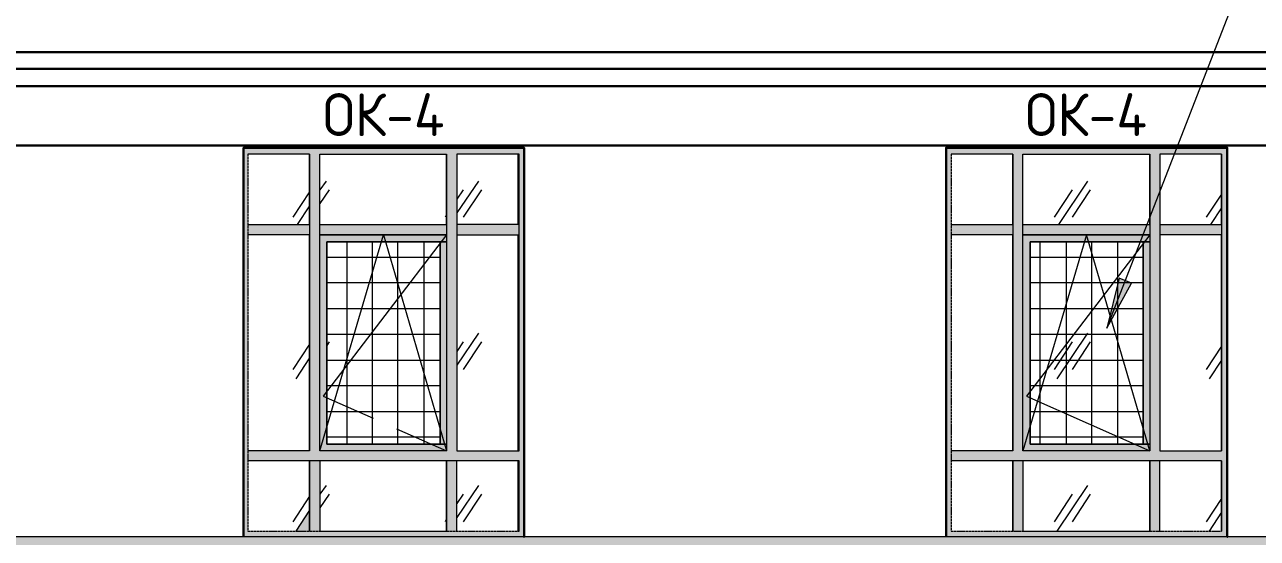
# Model space of a CAD drawing. Header units: millimetres. Extents: x -11345 to 411485, y -9810 to 73012.
# Drawn here: x 139369 to 146566, y 10867 to 13868 of the extents above; entities that cross this region are included whole.
import ezdxf

# ---------------------------------------------------------------- set-up
doc = ezdxf.new("R2010")
doc.units = ezdxf.units.MM
doc.linetypes.add('PDF_IMPORT', pattern=[1, 0.8, -0.2])
for name, color, linetype in [('PDF _Аннотация', 7, 'Continuous'), ('PDF _Линии', 7, 'Continuous'), ('PDF _Стены внутренние', 7, 'Continuous'), ('PDF _Стены наружные', 7, 'Continuous'), ('PDF _Текст', 7, 'Continuous'), ('PDF _Узлы', 7, 'Continuous')]:
    doc.layers.add(name, color=color, linetype=linetype)
doc.layers.add('PDF _Ограждение', color=7, linetype='Continuous', true_color=0x7f7f7f)
doc.layers.add('PDF _Окна', color=7, linetype='Continuous', true_color=0x383e42)
doc.styles.add('PDF GOST Common', font='GOST_Common.ttf')

msp = doc.modelspace()

# ---------------------------------------------------------------- hatches: boundary and pattern name
at = {"layer": 'PDF _Аннотация', "transparency": 33554687}
msp.add_hatch(color=256, dxfattribs=at).paths.add_polyline_path([(145832.11087, 12357.10902), (145760.15657, 12386.73726), (145751.69136, 12357.10902), (145688.20227, 12094.68745)])
at = {"layer": 'PDF _Ограждение', "true_color": 0x373f43, "transparency": 33554559}
msp.add_hatch(color=149, dxfattribs=at).paths.add_polyline_path([(135902.41708, 10875.6969), (135902.41708, 10829.13824), (151791.62019, 10829.13824), (151791.62019, 10875.6969)])
at = {"layer": 'PDF _Окна', "transparency": 33554687}
h = msp.add_hatch(color=256, dxfattribs=at)
h.dxf.hatch_style = 1
h.paths.add_polyline_path([(141032.33561, 12640.69363), (140672.5641, 12640.69363), (140672.5641, 11379.37702), (141032.33561, 11379.37702)], flags=16)
h.paths.add_polyline_path([(141032.33561, 11320.12054), (140672.5641, 11320.12054), (140672.5641, 10909.55775), (140951.9161, 10909.55775), (141032.33561, 11032.30333)], flags=16)
h.paths.add_polyline_path([(141832.29816, 11320.12054), (141091.5921, 11320.12054), (141091.5921, 10909.55775), (141832.29816, 10909.55775)], flags=16)
h.paths.add_polyline_path([(141032.33561, 11032.30333), (140951.9161, 10909.55775), (141032.33561, 10909.55775)], flags=0)
h.paths.add_polyline_path([(141133.91816, 12598.36757), (141794.2047, 12598.36757), (141794.2047, 11417.47048), (141133.91816, 11417.47048)], flags=16)
h.paths.add_polyline_path([(142285.187, 10875.6969), (142285.187, 13148.60635), (140647.16846, 13148.60635), (140647.16846, 10875.6969)])
h.paths.add_polyline_path([(142254.44808, 12656.2432), (142251.32615, 12699.95011), (141891.55464, 12699.95011), (141891.55464, 13110.5129), (142255.55876, 13110.5129)], flags=16)
h.paths.add_polyline_path([(142254.41006, 12640.69363), (142251.32615, 11379.37702), (141891.55464, 11379.37702), (141891.55464, 12640.69363)], flags=16)
h.paths.add_polyline_path([(141091.5921, 12699.95011), (141091.5921, 13110.5129), (141832.29816, 13110.5129), (141832.29816, 12699.95011)], flags=16)
h.paths.add_polyline_path([(141091.5921, 12636.46102), (141091.5921, 12640.69363), (141832.29816, 12640.69363)], flags=16)
h.paths.add_polyline_path([(140672.5641, 12699.95011), (140672.5641, 13110.5129), (141032.33561, 13110.5129), (141032.33561, 12699.95011)], flags=16)
h.paths.add_polyline_path([(142255.55876, 10909.55775), (141891.55464, 10909.55775), (141891.55464, 11320.12054), (142255.55876, 11320.12054)], flags=16)
h = msp.add_hatch(color=256, dxfattribs=at)
h.dxf.hatch_style = 1
h.paths.add_polyline_path([(145137.96348, 11320.12054), (144778.19197, 11320.12054), (144778.19197, 10909.55775), (145137.96348, 10909.55775)], flags=16)
h.paths.add_polyline_path([(145937.92602, 11320.12054), (145197.21996, 11320.12054), (145197.21996, 10909.55775), (145937.92602, 10909.55775)], flags=16)
h.paths.add_polyline_path([(144778.19197, 12699.95011), (144778.19197, 13110.5129), (145137.96348, 13110.5129), (145137.96348, 12699.95011)], flags=16)
h.paths.add_polyline_path([(146386.58226, 10875.6969), (146386.58226, 13148.60635), (144748.56372, 13148.60635), (144748.56372, 10875.6969)])
h.paths.add_polyline_path([(146356.95402, 12640.69363), (146356.95402, 11379.37702), (145997.18251, 11379.37702), (145997.18251, 12640.69363)], flags=16)
h.paths.add_polyline_path([(145997.18251, 10909.55775), (145997.18251, 11320.12054), (146356.95402, 11320.12054), (146356.95402, 10909.55775)], flags=16)
h.paths.add_polyline_path([(145197.21996, 12699.95011), (145197.21996, 13110.5129), (145937.92602, 13110.5129), (145937.92602, 12699.95011)], flags=16)
h.paths.add_polyline_path([(146356.95402, 13110.5129), (146356.95402, 12699.95011), (145997.18251, 12699.95011), (145997.18251, 13110.5129)], flags=16)
h.paths.add_polyline_path([(145239.54602, 12598.36757), (145899.83257, 12598.36757), (145899.83257, 11417.47048), (145239.54602, 11417.47048)], flags=16)
h.paths.add_polyline_path([(144778.19197, 12640.69363), (145137.96348, 12640.69363), (145137.96348, 11379.37702), (144778.19197, 11379.37702)], flags=16)
h.paths.add_polyline_path([(145197.21996, 12640.69363), (145937.92602, 12640.69363), (145197.21996, 12636.46102)], flags=16)

# ---------------------------------------------------------------- linework, layer by layer
at = {"layer": 'PDF _Аннотация', "lineweight": 9}
msp.add_lwpolyline([(145688.20227, 12094.68745), (148646.79389, 19713.37833), (148037.29862, 19713.37833)], dxfattribs=at)
msp.add_lwpolyline([(145688.20227, 12094.68745), (145832.11087, 12357.10902), (145760.15657, 12386.73726)], close=True, dxfattribs=at)
at = {"layer": 'PDF _Линии', "lineweight": 30, "ltscale": 158.913868}
for points in [[(126899.66401, 13707.31035), (162669.41774, 13707.31035), (162669.41774, 13910.47544)], [(126920.82704, 13609.96041), (162648.25471, 13609.96041), (162648.25471, 13707.31035)], [(126941.99007, 13508.37787), (162627.09168, 13508.37787), (162627.09168, 13609.96041)], [(127568.41577, 13161.30417), (162593.23083, 13161.30417), (162593.23083, 13508.37787)]]:
    msp.add_lwpolyline(points, dxfattribs=at)
at = {"layer": 'PDF _Линии', "lineweight": 30}
for points in [[(142285.187, 13148.60635), (142285.187, 10875.6969), (142285.187, 13148.60635), (140647.16846, 13148.60635), (140647.16846, 10875.6969)], [(146390.81487, 13148.60635), (146390.81487, 10875.6969), (146390.81487, 13148.60635), (144748.56372, 13148.60635), (144748.56372, 10875.6969)]]:
    msp.add_lwpolyline(points, dxfattribs=at)
at = {"layer": 'PDF _Линии', "lineweight": 9, "ltscale": 3.576229}
msp.add_lwpolyline([(141091.5921, 11379.37702), (141464.06143, 12640.69363), (141832.29816, 11379.37702)], dxfattribs=at)
at = {"layer": 'PDF _Линии', "lineweight": 9, "ltscale": 3.022508}
msp.add_lwpolyline([(141832.29816, 12640.69363), (141112.75513, 11696.82248)], dxfattribs=at)
at = {"layer": 'PDF _Линии', "lineweight": 9}
for points in [[(141794.2047, 12598.36757), (141133.91816, 12598.36757), (141133.91816, 11417.47048), (141794.2047, 11417.47048)], [(145899.83257, 12598.36757), (145239.54602, 12598.36757), (145239.54602, 11417.47048), (145899.83257, 11417.47048)]]:
    msp.add_lwpolyline(points, close=True, dxfattribs=at)
at = {"layer": 'PDF _Линии', "lineweight": 9, "ltscale": 3.185034}
msp.add_lwpolyline([(145937.92602, 12640.69363), (145218.38299, 11696.82248), (145937.92602, 11379.37702), (145569.6893, 12640.69363), (145197.21996, 11379.37702)], dxfattribs=at)
at = {"layer": 'PDF _Линии', "lineweight": 9}
for points in [[(141112.75513, 11696.82248), (141404.80494, 11569.8443)], [(141540.24834, 11506.3552), (141832.29816, 11379.37702)]]:
    msp.add_lwpolyline(points, dxfattribs=at)
at = {"layer": 'PDF _Ограждение', "color": 7, "lineweight": 9, "ltscale": 158.913868}
msp.add_lwpolyline([(162233.45931, 10875.6969), (126988.54874, 10875.6969)], dxfattribs=at)
at = {"layer": 'PDF _Окна', "color": 7, "lineweight": 9}
for points in [[(140672.5641, 12699.95011), (141032.33561, 12699.95011), (141032.33561, 13110.5129), (141032.33561, 11379.37702), (141032.33561, 12640.69363), (140672.5641, 12640.69363)], [(141032.33561, 13110.5129), (140672.5641, 13110.5129)], [(141091.5921, 12699.95011), (141832.29816, 12699.95011), (141832.29816, 13110.5129), (141832.29816, 11379.37702), (141091.5921, 11379.37702), (141091.5921, 13110.5129), (141832.29816, 13110.5129)], [(142251.32615, 12699.95011), (142251.32615, 13110.5129)], [(144778.19197, 12699.95011), (145137.96348, 12699.95011), (145137.96348, 13110.5129), (145137.96348, 11379.37702), (145137.96348, 12640.69363), (144778.19197, 12640.69363)], [(145137.96348, 13110.5129), (144778.19197, 13110.5129)], [(145197.21996, 12699.95011), (145937.92602, 12699.95011), (145937.92602, 13110.5129), (145937.92602, 11379.37702), (145197.21996, 11379.37702), (145197.21996, 13110.5129), (145937.92602, 13110.5129)], [(145997.18251, 12699.95011), (146356.95402, 12699.95011), (146356.95402, 13110.5129), (146356.95402, 11379.37702), (146356.95402, 12640.69363), (145997.18251, 12640.69363)], [(146356.95402, 13110.5129), (145997.18251, 13110.5129), (145997.18251, 11379.37702), (146356.95402, 11379.37702)], [(141032.33561, 12890.41738), (140934.98567, 12742.27617)], [(141129.68555, 12953.90647), (141091.5921, 12903.1152)], [(141146.61598, 12903.1152), (141091.5921, 12822.69569)], [(142018.53282, 12953.90647), (141891.55464, 12767.67181)], [(141929.64809, 12903.1152), (141891.55464, 12848.09132)], [(142035.46325, 12903.1152), (141929.64809, 12742.27617)], [(145485.03718, 12903.1152), (145379.22202, 12742.27617)], [(145573.9219, 12953.90647), (145404.61766, 12699.95011)], [(145590.85233, 12903.1152), (145485.03718, 12742.27617)], [(146356.95402, 12877.71956), (146268.06929, 12742.27617)], [(141032.33561, 12809.99787), (140960.38131, 12699.95011)], [(141832.29816, 12759.2066), (141823.83294, 12742.27617)], [(146356.95402, 12797.30005), (146293.46493, 12699.95011)], [(142255.55876, 12699.95011), (141891.55464, 12699.95011)], [(141794.2047, 11417.47048), (141794.2047, 12598.36757)], [(141891.55464, 12640.69363), (142255.55876, 12640.69363)], [(142251.32615, 11379.37702), (142251.32615, 12640.69363)], [(145899.83257, 11417.47048), (145899.83257, 12598.36757)], [(142018.53282, 12065.0592), (141891.55464, 11878.82454)], [(145573.9219, 12065.0592), (145396.15245, 11798.40502)], [(141032.33561, 12001.57011), (140934.98567, 11853.4289)], [(141146.61598, 12014.26793), (141133.91816, 11993.1049)], [(141929.64809, 12014.26793), (141891.55464, 11959.24405)], [(142035.46325, 12014.26793), (141929.64809, 11853.4289)], [(145485.03718, 12014.26793), (145379.22202, 11853.4289)], [(145590.85233, 12014.26793), (145485.03718, 11853.4289)], [(146356.95402, 11988.87229), (146268.06929, 11853.4289)], [(141032.33561, 11921.1506), (140951.9161, 11798.40502)], [(146356.95402, 11908.45278), (146284.99972, 11798.40502)], [(141032.33561, 11379.37702), (140672.5641, 11379.37702)], [(145137.96348, 11379.37702), (144778.19197, 11379.37702)], [(141091.5921, 11320.12054), (141091.5921, 10909.55775), (141832.29816, 10909.55775)], [(141891.55464, 10909.55775), (141891.55464, 11320.12054)], [(142251.32615, 10909.55775), (142251.32615, 11320.12054)], [(142255.55876, 10909.55775), (142255.55876, 11320.12054)], [(145197.21996, 11320.12054), (145197.21996, 10909.55775), (145937.92602, 10909.55775)], [(145997.18251, 10909.55775), (145997.18251, 11320.12054)], [(141129.68555, 11176.21193), (141091.5921, 11125.42066)], [(142018.53282, 11176.21193), (141891.55464, 10989.97727)], [(145573.9219, 11176.21193), (145396.15245, 10909.55775)], [(141032.33561, 11112.72284), (140934.98567, 10964.58163)], [(141146.61598, 11125.42066), (141091.5921, 11045.00115)], [(141929.64809, 11125.42066), (141891.55464, 11070.39678)], [(142035.46325, 11125.42066), (141929.64809, 10964.58163)], [(145485.03718, 11125.42066), (145379.22202, 10964.58163)], [(145590.85233, 11125.42066), (145485.03718, 10964.58163)], [(146356.95402, 11100.02502), (146268.06929, 10964.58163)], [(141032.33561, 11032.30333), (140951.9161, 10909.55775)], [(146356.95402, 11019.60551), (146284.99972, 10909.55775)], [(141832.29816, 10981.51205), (141823.83294, 10964.58163)]]:
    msp.add_lwpolyline(points, dxfattribs=at)
at = {"layer": 'PDF _Окна', "color": 7, "linetype": 'PDF_IMPORT', "lineweight": 9, "ltscale": 17.313738}
for points in [[(140672.5641, 13110.5129), (140672.5641, 10909.55775), (142255.55876, 10909.55775)], [(144778.19197, 13110.5129), (144778.19197, 10909.55775), (146356.95402, 10909.55775)]]:
    msp.add_lwpolyline(points, dxfattribs=at)
at = {"layer": 'PDF _Окна', "color": 7, "lineweight": 9}
for points in [[(141891.55464, 13110.5129), (141891.55464, 11379.37702), (142255.55876, 11379.37702), (142255.55876, 13110.5129)], [(141832.29816, 12640.69363), (141091.5921, 12640.69363)], [(141794.2047, 12598.36757), (141794.2047, 11417.47048), (141133.91816, 11417.47048), (141133.91816, 12598.36757)], [(145937.92602, 12640.69363), (145197.21996, 12640.69363)], [(145899.83257, 12598.36757), (145899.83257, 11417.47048), (145239.54602, 11417.47048), (145239.54602, 12598.36757)], [(141032.33561, 11320.12054), (141032.33561, 10909.55775)], [(141832.29816, 11320.12054), (141832.29816, 10909.55775)], [(145137.96348, 11320.12054), (145137.96348, 10909.55775)], [(145937.92602, 11320.12054), (145937.92602, 10909.55775)], [(146356.95402, 11320.12054), (146356.95402, 10909.55775)]]:
    msp.add_lwpolyline(points, close=True, dxfattribs=at)
at = {"layer": 'PDF _Окна', "lineweight": 0}
for points in [[(141832.29816, 12598.36757), (141133.91816, 12598.36757), (141832.29816, 12598.36757)], [(141832.29816, 12636.46102), (141832.29816, 12640.69363), (141832.29816, 12636.46102)], [(145937.92602, 12598.36757), (145239.54602, 12598.36757), (145937.92602, 12598.36757)], [(145937.92602, 12636.46102), (145937.92602, 12640.69363), (145937.92602, 12636.46102)], [(141832.29816, 11417.47048), (141180.47682, 11417.47048), (141832.29816, 11417.47048)], [(145937.92602, 11417.47048), (145438.47851, 11417.47048), (145937.92602, 11417.47048)]]:
    msp.add_lwpolyline(points, dxfattribs=at)
for points in [[(146356.95402, 11379.37702), (146356.95402, 11379.37702), (146356.95402, 11379.37702)], [(141832.29816, 10909.55775), (141832.29816, 10909.55775), (141832.29816, 10909.55775)], [(145937.92602, 10909.55775), (145937.92602, 10909.55775), (145937.92602, 10909.55775)], [(146356.95402, 10909.55775), (146356.95402, 10909.55775), (146356.95402, 10909.55775)]]:
    msp.add_lwpolyline(points, close=True, dxfattribs=at)
at = {"layer": 'PDF _Окна', "color": 7, "linetype": 'PDF_IMPORT', "lineweight": 9, "ltscale": 7.408079}
for points in [[(142255.55876, 11320.12054), (140672.5641, 11320.12054)], [(146356.95402, 11320.12054), (144778.19197, 11320.12054)]]:
    msp.add_lwpolyline(points, dxfattribs=at)
at = {"layer": 'PDF _Стены внутренние', "lineweight": 18}
for points in [[(142285.187, 13148.60635), (142285.187, 10875.6969)], [(146386.58226, 13148.60635), (146386.58226, 10875.6969)]]:
    msp.add_lwpolyline(points, dxfattribs=at)
at = {"layer": 'PDF _Стены наружные', "lineweight": 18}
for points in [[(142285.187, 13148.60635), (142285.187, 10875.6969)], [(146390.81487, 13148.60635), (146390.81487, 10875.6969)]]:
    msp.add_lwpolyline(points, dxfattribs=at)
at = {"layer": 'PDF _Стены наружные', "color": 31, "lineweight": 0, "true_color": 0xf4cc95}
msp.add_lwpolyline([(146390.81487, 13148.60635), (146390.81487, 13148.60635), (146390.81487, 13148.60635)], close=True, dxfattribs=at)
at = {"layer": 'PDF _Стены наружные', "color": 31, "true_color": 0xf4cc95, "transparency": 33554559}
for points in [[(142285.187, 13148.60635), (142285.187, 10968.81424), (142285.187, 10968.81424)], [(142285.187, 10968.81424), (142285.187, 10968.81424), (142285.187, 13148.60635)], [(146390.81487, 13148.60635), (146390.81487, 10968.81424), (146390.81487, 10968.81424)], [(146390.81487, 10968.81424), (146390.81487, 10968.81424), (146390.81487, 13148.60635)], [(142285.187, 10968.81424), (142285.187, 10875.6969), (142285.187, 10875.6969)], [(142285.187, 10875.6969), (142285.187, 10875.6969), (142285.187, 10968.81424)], [(146390.81487, 10968.81424), (146390.81487, 10875.6969), (146390.81487, 10875.6969)], [(146390.81487, 10968.81424), (146390.81487, 10875.6969), (146390.81487, 10875.6969)], [(146390.81487, 10875.6969), (146390.81487, 10875.6969), (146390.81487, 10968.81424)]]:
    msp.add_solid(points, dxfattribs=at)
at = {"layer": 'PDF _Узлы', "color": 251, "lineweight": 9, "true_color": 0x494949}
for points in [[(141252.43113, 11417.47048), (141252.43113, 12598.36757)], [(141400.57234, 11417.47048), (141400.57234, 12598.36757)], [(141548.71355, 11417.47048), (141548.71355, 12598.36757)], [(141701.08737, 11421.70308), (141701.08737, 12598.36757)], [(145298.80251, 11417.47048), (145298.80251, 12598.36757)], [(145451.17633, 11417.47048), (145451.17633, 12598.36757)], [(145599.31754, 11417.47048), (145599.31754, 12598.36757)], [(145751.69136, 11417.47048), (145751.69136, 12598.36757)], [(141133.91816, 12509.48284), (141794.2047, 12509.48284)], [(145239.54602, 12509.48284), (145899.83257, 12509.48284)], [(141133.91816, 12361.34163), (141794.2047, 12361.34163)], [(145239.54602, 12361.34163), (145899.83257, 12361.34163)], [(141133.91816, 12208.96781), (141794.2047, 12208.96781)], [(145239.54602, 12208.96781), (145899.83257, 12208.96781)], [(141133.91816, 12060.8266), (141794.2047, 12060.8266)], [(145239.54602, 12060.8266), (145899.83257, 12060.8266)], [(141133.91816, 11908.45278), (141794.2047, 11908.45278)], [(145239.54602, 11908.45278), (145899.83257, 11908.45278)], [(141133.91816, 11760.31157), (141794.2047, 11760.31157)], [(145239.54602, 11760.31157), (145899.83257, 11760.31157)], [(141133.91816, 11607.93775), (141794.2047, 11607.93775)], [(145239.54602, 11607.93775), (145899.83257, 11607.93775)], [(141133.91816, 11459.79654), (141794.2047, 11459.79654)], [(145239.54602, 11459.79654), (145899.83257, 11459.79654)]]:
    msp.add_lwpolyline(points, dxfattribs=at)

# ---------------------------------------------------------------- texts
at = {"layer": 'PDF _Текст', "char_height": 250.000659, "attachment_point": 4, "style": 'PDF GOST Common'}
for insert in [(141109.90038, 13341.84549), (145211.46357, 13341.84549)]:
    msp.add_mtext('ОК-4', dxfattribs=dict(at, insert=insert))

doc.saveas('drawing.dxf')
